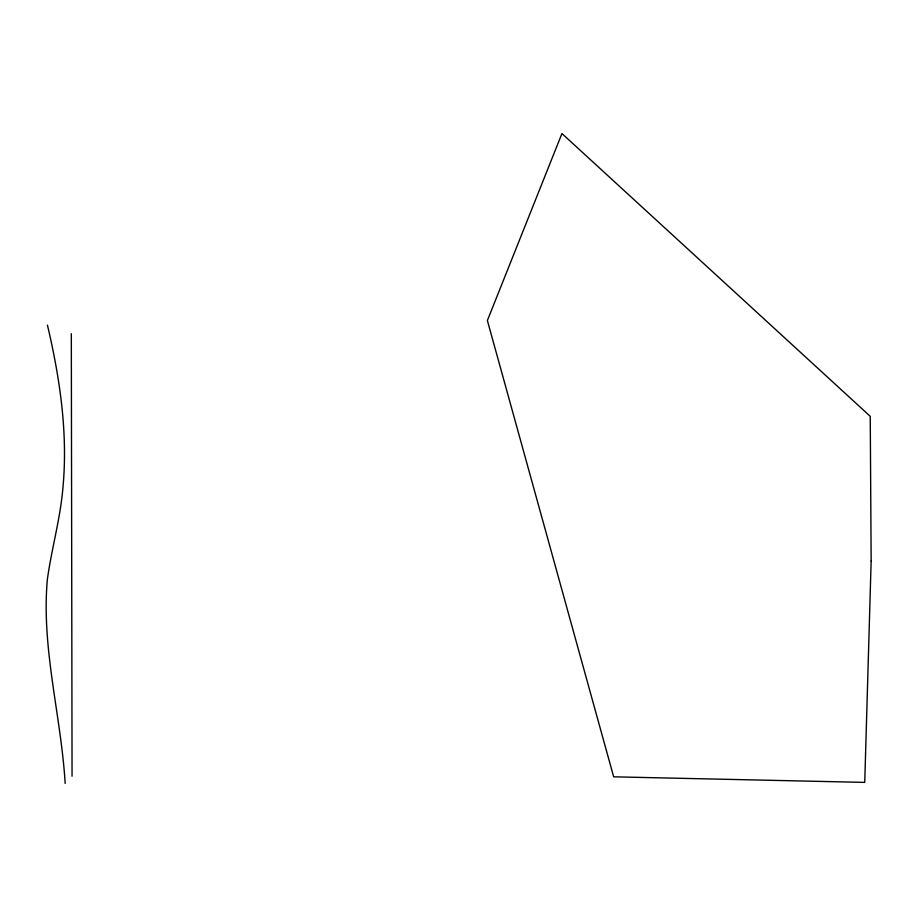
<?xml version="1.0" encoding="UTF-8"?>
<svg xmlns="http://www.w3.org/2000/svg" width="917" height="917" viewBox="0 0 917 917"><rect width="100%" height="100%" fill="white"/><g stroke="black" fill="none" stroke-linecap="round" stroke-linejoin="round"><path stroke-width="1.38" d="M47.443 325.122C59.869 378.033 68.007 432.721 62.975 487.133C60.465 518.334 51.616 548.515 47.363 579.441C41.162 647.975 61.072 715.34 65.164 783.45M71.32 333.708L72.053 776.206M871.15 560.963L864.742 782.396L613.656 776.814L487.385 320.526L561.949 133.55L870.244 416.329L871.15 560.963"/></g></svg>
